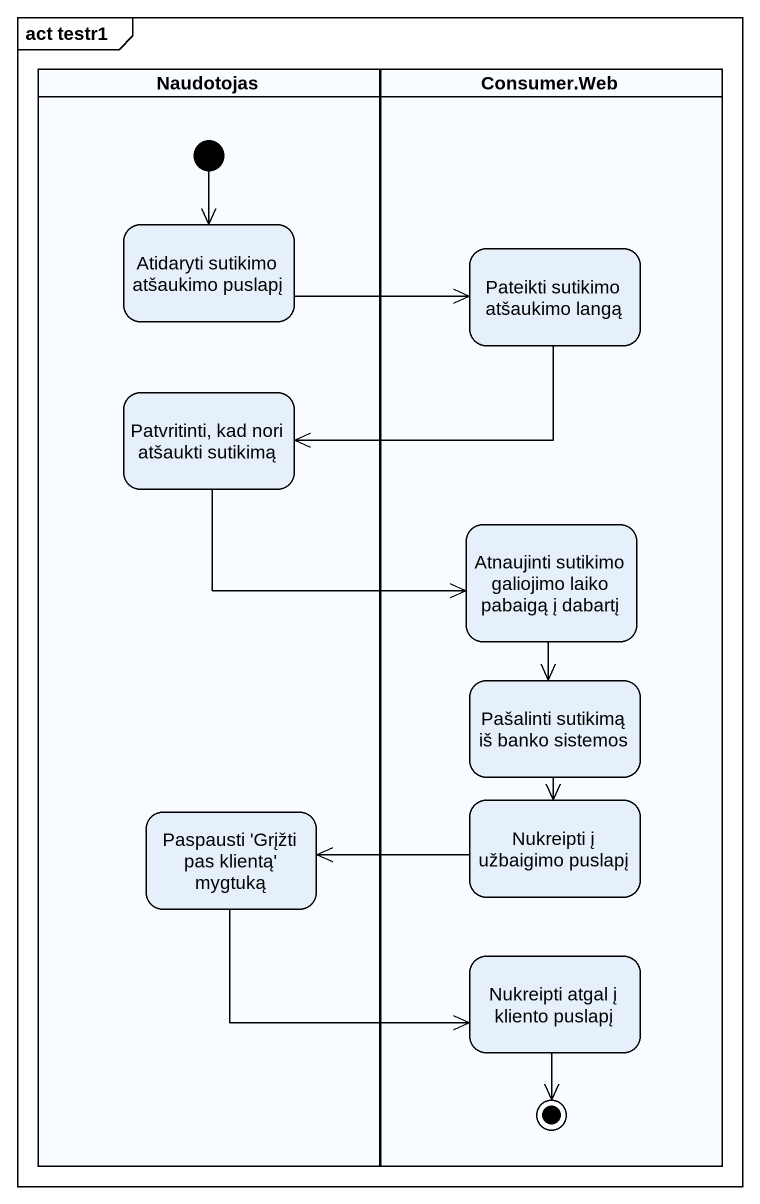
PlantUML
@startuml
mainframe act testr1
hide empty description
state Naudotojas <<partition>> {
  state "Atidaryti sutikimo atšaukimo puslapį" as Atidaryti_sutikimo
  state "Patvritinti, kad nori atšaukti sutikimą" as Patvritinti_kad_nori
  state "Paspausti 'Grįžti pas klientą' mygtuką" as Paspausti_Grįžti_pas
  [*] --> Atidaryti_sutikimo
}
state "Consumer.Web" as Consumer_Web <<partition>> {
  state "Pateikti sutikimo atšaukimo langą" as Pateikti_sutikimo_atšaukimo
  state "Atnaujinti sutikimo galiojimo laiko pabaigą į dabartį" as Atnaujinti_sutikimo
  state "Pašalinti sutikimą iš banko sistemos" as Pašalinti_sutikimą_iš_banko
  state "Nukreipti į užbaigimo puslapį" as Nukreipti_į_užbaigimo
  state "Nukreipti atgal į kliento puslapį" as Nukreipti_atgal_į_kliento
  Nukreipti_atgal_į_kliento --> [*]
}
Atidaryti_sutikimo -right-> Pateikti_sutikimo_atšaukimo
Pateikti_sutikimo_atšaukimo -left-> Patvritinti_kad_nori
Patvritinti_kad_nori -right-> Atnaujinti_sutikimo
Atnaujinti_sutikimo --> Pašalinti_sutikimą_iš_banko
Pašalinti_sutikimą_iš_banko --> Nukreipti_į_užbaigimo
Paspausti_Grįžti_pas -right-> Nukreipti_atgal_į_kliento
Nukreipti_į_užbaigimo -left-> Paspausti_Grįžti_pas
@enduml
